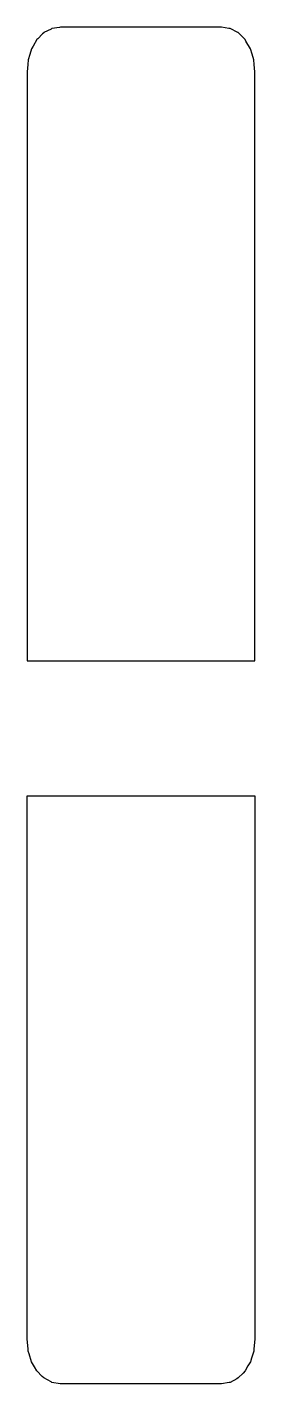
# Model space of a CAD drawing. Header units: metres. Extents: x 2.4 to 16, y -13.1 to 67.9.
import ezdxf

# ---------------------------------------------------------------- set-up
doc = ezdxf.new("R2010")
doc.units = ezdxf.units.M

msp = doc.modelspace()

# ---------------------------------------------------------------- linework, layer by layer
for p, q in [((3.313, 67.466), (3.031, 67.176)), ((3.389, 67.537), (3.313, 67.466)), ((3.4, 67.547), (3.389, 67.537)), ((3.828, 67.764), (3.4, 67.547)), ((3.882, 67.792), (3.828, 67.764)), ((4.323, 67.863), (3.882, 67.792)), ((4.4, 67.876), (4.323, 67.863)), ((12.54, 67.876), (4.4, 67.876)), ((14, 67.876), (12.54, 67.876)), ((14.453, 67.803), (14, 67.876)), ((14.518, 67.792), (14.453, 67.803)), ((14.984, 67.556), (14.518, 67.792)), ((15, 67.547), (14.984, 67.556)), ((15.087, 67.466), (15, 67.547)), ((15.414, 67.13), (15.087, 67.466)), ((2.668, 66.575), (2.565, 66.243)), ((2.758, 66.732), (2.668, 66.575)), ((2.986, 67.13), (2.758, 66.732)), ((3.031, 67.176), (2.986, 67.13)), ((15.469, 67.034), (15.414, 67.13)), ((15.732, 66.575), (15.469, 67.034)), ((15.832, 66.252), (15.732, 66.575)), ((2.438, 65.635), (2.4, 65.208)), ((2.468, 65.929), (2.438, 65.635)), ((2.565, 66.243), (2.468, 65.929)), ((15.932, 65.929), (15.832, 66.252)), ((15.962, 65.635), (15.932, 65.929)), ((16, 65.208), (15.962, 65.635)), ((2.4, 65.208), (2.4, 64.286)), ((16, 63.996), (16, 65.208)), ((2.4, 64.286), (2.4, 62.795)), ((16, 63.881), (16, 63.996)), ((16, 62.03), (16, 63.881)), ((2.4, 62.795), (2.4, 62.679)), ((2.4, 62.679), (2.4, 61.38)), ((16, 60.66), (16, 62.03)), ((2.4, 61.38), (2.4, 61.214)), ((2.4, 61.214), (2.4, 60.046)), ((2.4, 60.046), (2.4, 58.977)), ((16, 59.552), (16, 60.66)), ((16, 58.591), (16, 59.552)), ((2.4, 58.977), (2.4, 58.763)), ((2.4, 58.763), (2.4, 57.735)), ((16, 57.704), (16, 58.591)), ((16, 58.591), (16, 58.591)), ((2.4, 57.735), (2.4, 57.511)), ((16, 56.84), (16, 57.704)), ((2.4, 57.511), (2.4, 56.49)), ((16, 56.4), (16, 56.84)), ((2.4, 56.49), (2.4, 56.274)), ((2.4, 56.274), (2.4, 56.094)), ((2.4, 56.094), (2.4, 55.964)), ((2.4, 55.964), (2.4, 54.262)), ((16, 55.993), (16, 56.4)), ((16, 49.223), (16, 55.993)), ((2.4, 54.262), (2.4, 52.536)), ((2.4, 52.536), (2.4, 49.223)), ((2.4, 49.223), (2.4, 44.191)), ((16, 44.191), (16, 49.223)), ((2.4, 44.191), (2.4, 30.625)), ((16, 30.625), (16, 44.191)), ((2.4, 30.625), (2.4, 30.357)), ((2.4, 30.357), (2.4, 30.035)), ((2.4, 30.035), (15.074, 30.035)), ((15.074, 30.035), (16, 30.035)), ((16, 30.035), (16, 30.625)), ((2.4, 21.703), (2.4, 21.965)), ((2.4, 21.965), (3.326, 21.965)), ((3.326, 21.965), (16, 21.965)), ((16, 21.965), (16, 21.375)), ((16, 21.965), (16, 21.965)), ((2.4, 21.375), (2.4, 21.703)), ((2.4, 11.941), (2.4, 21.375)), ((16, 21.375), (16, 11.941)), ((2.4, 5.869), (2.4, 11.941)), ((16, 11.941), (16, 5.869)), ((2.4, 3.157), (2.4, 5.869)), ((16, 5.869), (16, -0.594)), ((2.4, 0.97), (2.4, 3.157)), ((2.4, -0.911), (2.4, 0.97)), ((16, -0.594), (16, -1.037)), ((2.4, -1.076), (2.4, -0.911)), ((2.4, -1.283), (2.4, -1.076)), ((2.4, -1.51), (2.4, -1.283)), ((2.4, -2.549), (2.4, -1.51)), ((16, -1.037), (16, -1.53)), ((16, -1.53), (16, -2.359)), ((16, -2.359), (16, -3.233)), ((2.4, -2.772), (2.4, -2.549)), ((2.4, -3.838), (2.4, -2.772)), ((16, -3.233), (16, -4.213)), ((2.4, -4.973), (2.4, -3.838)), ((16, -4.213), (16, -5.391)), ((2.4, -5.168), (2.4, -4.973)), ((2.4, -6.411), (2.4, -5.168)), ((16, -5.391), (16, -6.931)), ((2.4, -6.567), (2.4, -6.411)), ((2.4, -7.968), (2.4, -6.567)), ((16, -6.931), (16, -7.222)), ((16, -7.222), (16, -9.284)), ((2.4, -9.655), (2.4, -7.968)), ((2.4, -9.697), (2.4, -9.655)), ((2.4, -10.469), (2.4, -9.697)), ((16, -9.284), (16, -10.469)), ((2.452, -11.046), (2.4, -10.469)), ((16, -10.469), (15.948, -11.046)), ((2.468, -11.2), (2.452, -11.046)), ((2.515, -11.349), (2.468, -11.2)), ((15.932, -11.2), (15.804, -11.607)), ((15.948, -11.046), (15.932, -11.2)), ((2.668, -11.833), (2.515, -11.349)), ((2.845, -12.136), (2.668, -11.833)), ((2.986, -12.377), (2.845, -12.136)), ((15.589, -12.079), (15.414, -12.377)), ((15.732, -11.833), (15.589, -12.079)), ((15.804, -11.607), (15.732, -11.833)), ((3.307, -12.7), (2.986, -12.377)), ((3.4, -12.794), (3.307, -12.7)), ((3.833, -13.03), (3.4, -12.794)), ((14.919, -12.838), (14.518, -13.057)), ((15, -12.794), (14.919, -12.838)), ((15.293, -12.499), (15, -12.794)), ((15.414, -12.377), (15.293, -12.499)), ((3.882, -13.057), (3.833, -13.03)), ((4.368, -13.14), (3.882, -13.057)), ((4.4, -13.146), (4.368, -13.14)), ((13.423, -13.146), (4.4, -13.146)), ((14, -13.146), (13.423, -13.146)), ((14.472, -13.064), (14, -13.146)), ((14.518, -13.057), (14.472, -13.064))]:
    msp.add_line(p, q)

doc.saveas('drawing.dxf')
